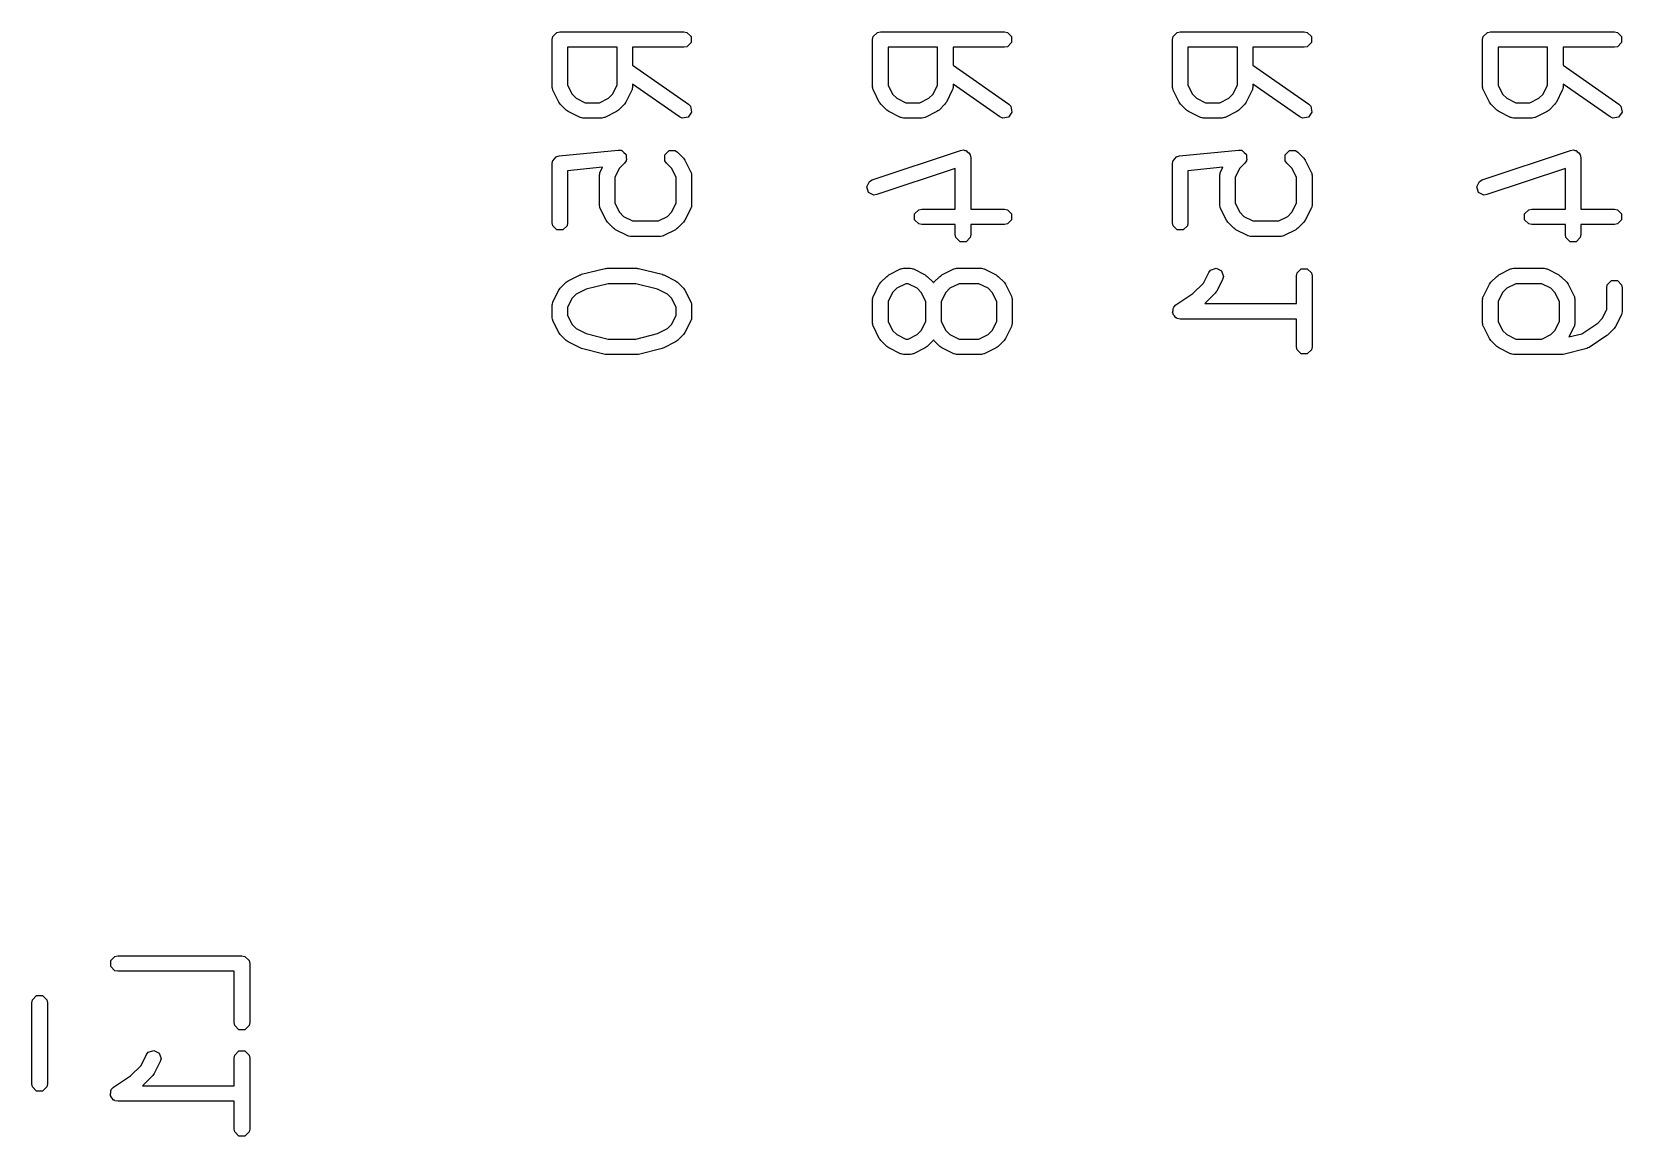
# Model space of a CAD drawing. Header units: inches. Extents: x 0.38 to 5.39, y 0.12 to 3.22.
# Drawn here: x 4.0057 to 4.4095, y 2.4853 to 2.7656 of the extents above; entities that cross this region are included whole.
import ezdxf

# ---------------------------------------------------------------- set-up
doc = ezdxf.new("R2010")
doc.units = ezdxf.units.IN
doc.header["$MEASUREMENT"] = 0
doc.layers.add('BLACK', color=250, linetype='CONTINUOUS')

msp = doc.modelspace()

# ---------------------------------------------------------------- linework, layer by layer
at = {"layer": 'BLACK', "linetype": 'CONTINUOUS'}
for p, q in [((4.13905, 2.7655), (4.1398, 2.76565)), ((4.1398, 2.76565), (4.1713, 2.76565)), ((4.1713, 2.76565), (4.17205, 2.7655)), ((4.22041, 2.7655), (4.22116, 2.76565)), ((4.22116, 2.76565), (4.25266, 2.76565)), ((4.25266, 2.76565), (4.25341, 2.7655)), ((4.29653, 2.7655), (4.29728, 2.76565)), ((4.29728, 2.76565), (4.32878, 2.76565)), ((4.32878, 2.76565), (4.32953, 2.7655)), ((4.37527, 2.7655), (4.37602, 2.76565)), ((4.37602, 2.76565), (4.40752, 2.76565)), ((4.40752, 2.76565), (4.40827, 2.7655)), ((4.13783, 2.76368), (4.13798, 2.76443)), ((4.13783, 2.75168), (4.13783, 2.76368)), ((4.13798, 2.76443), (4.13905, 2.7655)), ((4.15433, 2.76171), (4.14177, 2.76171)), ((4.14177, 2.76171), (4.14177, 2.75214)), ((4.15433, 2.75214), (4.15433, 2.76171)), ((4.1713, 2.76171), (4.15827, 2.76171)), ((4.15827, 2.76171), (4.15827, 2.7572)), ((4.17205, 2.76186), (4.1713, 2.76171)), ((4.17205, 2.7655), (4.17311, 2.76443)), ((4.17311, 2.76293), (4.17205, 2.76186)), ((4.17311, 2.76443), (4.17311, 2.76293)), ((4.2192, 2.76368), (4.21935, 2.76443)), ((4.2192, 2.75168), (4.2192, 2.76368)), ((4.21935, 2.76443), (4.22041, 2.7655)), ((4.23569, 2.76171), (4.22313, 2.76171)), ((4.22313, 2.76171), (4.22313, 2.75214)), ((4.23569, 2.75214), (4.23569, 2.76171)), ((4.25266, 2.76171), (4.23963, 2.76171)), ((4.23963, 2.76171), (4.23963, 2.7572)), ((4.25341, 2.76186), (4.25266, 2.76171)), ((4.25341, 2.7655), (4.25448, 2.76443)), ((4.25448, 2.76293), (4.25341, 2.76186)), ((4.25448, 2.76443), (4.25448, 2.76293)), ((4.29531, 2.76368), (4.29546, 2.76443)), ((4.29531, 2.75168), (4.29531, 2.76368)), ((4.29546, 2.76443), (4.29653, 2.7655)), ((4.31181, 2.76171), (4.29925, 2.76171)), ((4.29925, 2.76171), (4.29925, 2.75214)), ((4.31181, 2.75214), (4.31181, 2.76171)), ((4.32878, 2.76171), (4.31575, 2.76171)), ((4.31575, 2.76171), (4.31575, 2.7572)), ((4.32953, 2.76186), (4.32878, 2.76171)), ((4.32953, 2.7655), (4.33059, 2.76443)), ((4.33059, 2.76293), (4.32953, 2.76186)), ((4.33059, 2.76443), (4.33059, 2.76293)), ((4.37405, 2.76368), (4.3742, 2.76443)), ((4.37405, 2.75168), (4.37405, 2.76368)), ((4.3742, 2.76443), (4.37527, 2.7655)), ((4.39055, 2.76171), (4.37799, 2.76171)), ((4.37799, 2.76171), (4.37799, 2.75214)), ((4.39055, 2.75214), (4.39055, 2.76171)), ((4.40752, 2.76171), (4.39449, 2.76171)), ((4.39449, 2.76171), (4.39449, 2.7572)), ((4.40827, 2.76186), (4.40752, 2.76171)), ((4.40827, 2.7655), (4.40933, 2.76443)), ((4.40933, 2.76293), (4.40827, 2.76186)), ((4.40933, 2.76443), (4.40933, 2.76293)), ((4.15827, 2.7572), (4.17242, 2.74729)), ((4.23963, 2.7572), (4.25379, 2.74729)), ((4.31575, 2.7572), (4.3299, 2.74729)), ((4.39449, 2.7572), (4.40864, 2.74729)), ((4.13785, 2.75158), (4.13783, 2.75168)), ((4.13784, 2.75154), (4.13785, 2.75158)), ((4.13792, 2.75124), (4.13784, 2.75154)), ((4.13798, 2.75093), (4.13792, 2.75124)), ((4.13801, 2.75089), (4.13798, 2.75093)), ((4.13804, 2.7508), (4.13801, 2.75089)), ((4.13954, 2.7478), (4.13804, 2.7508)), ((4.14177, 2.75214), (4.14292, 2.74985)), ((4.14292, 2.74985), (4.14396, 2.7488)), ((4.15213, 2.7488), (4.15318, 2.74985)), ((4.15318, 2.74985), (4.15433, 2.75214)), ((4.15806, 2.7508), (4.15656, 2.7478)), ((4.15808, 2.75089), (4.15806, 2.7508)), ((4.15812, 2.75093), (4.15808, 2.75089)), ((4.15818, 2.75124), (4.15812, 2.75093)), ((4.15826, 2.75154), (4.15818, 2.75124)), ((4.15827, 2.75168), (4.15825, 2.75158)), ((4.15825, 2.75158), (4.15826, 2.75154)), ((4.17017, 2.74407), (4.15827, 2.7524)), ((4.15827, 2.7524), (4.15827, 2.75168)), ((4.21921, 2.75158), (4.2192, 2.75168)), ((4.2192, 2.75154), (4.21921, 2.75158)), ((4.21928, 2.75124), (4.2192, 2.75154)), ((4.21935, 2.75093), (4.21928, 2.75124)), ((4.21938, 2.75089), (4.21935, 2.75093)), ((4.2194, 2.7508), (4.21938, 2.75089)), ((4.2209, 2.7478), (4.2194, 2.7508)), ((4.22313, 2.75214), (4.22428, 2.74985)), ((4.22428, 2.74985), (4.22533, 2.7488)), ((4.2335, 2.7488), (4.23454, 2.74985)), ((4.23454, 2.74985), (4.23569, 2.75214)), ((4.23942, 2.7508), (4.23792, 2.7478)), ((4.23945, 2.75089), (4.23942, 2.7508)), ((4.23948, 2.75093), (4.23945, 2.75089)), ((4.23954, 2.75124), (4.23948, 2.75093)), ((4.23963, 2.75154), (4.23954, 2.75124)), ((4.23963, 2.75168), (4.23961, 2.75158)), ((4.23961, 2.75158), (4.23963, 2.75154)), ((4.25153, 2.74407), (4.23963, 2.7524)), ((4.23963, 2.7524), (4.23963, 2.75168)), ((4.29533, 2.75158), (4.29531, 2.75168)), ((4.29532, 2.75154), (4.29533, 2.75158)), ((4.2954, 2.75124), (4.29532, 2.75154)), ((4.29546, 2.75093), (4.2954, 2.75124)), ((4.29549, 2.75089), (4.29546, 2.75093)), ((4.29552, 2.7508), (4.29549, 2.75089)), ((4.29702, 2.7478), (4.29552, 2.7508)), ((4.29925, 2.75214), (4.3004, 2.74985)), ((4.3004, 2.74985), (4.30145, 2.7488)), ((4.30961, 2.7488), (4.31066, 2.74985)), ((4.31066, 2.74985), (4.31181, 2.75214)), ((4.31554, 2.7508), (4.31404, 2.7478)), ((4.31556, 2.75089), (4.31554, 2.7508)), ((4.3156, 2.75093), (4.31556, 2.75089)), ((4.31566, 2.75124), (4.3156, 2.75093)), ((4.31574, 2.75154), (4.31566, 2.75124)), ((4.31575, 2.75168), (4.31573, 2.75158)), ((4.31573, 2.75158), (4.31574, 2.75154)), ((4.32765, 2.74407), (4.31575, 2.7524)), ((4.31575, 2.7524), (4.31575, 2.75168)), ((4.37407, 2.75158), (4.37405, 2.75168)), ((4.37406, 2.75154), (4.37407, 2.75158)), ((4.37414, 2.75124), (4.37406, 2.75154)), ((4.3742, 2.75093), (4.37414, 2.75124)), ((4.37423, 2.75089), (4.3742, 2.75093)), ((4.37426, 2.7508), (4.37423, 2.75089)), ((4.37576, 2.7478), (4.37426, 2.7508)), ((4.37799, 2.75214), (4.37914, 2.74985)), ((4.37914, 2.74985), (4.38019, 2.7488)), ((4.38835, 2.7488), (4.3894, 2.74985)), ((4.3894, 2.74985), (4.39055, 2.75214)), ((4.39428, 2.7508), (4.39278, 2.7478)), ((4.3943, 2.75089), (4.39428, 2.7508)), ((4.39434, 2.75093), (4.3943, 2.75089)), ((4.3944, 2.75124), (4.39434, 2.75093)), ((4.39448, 2.75154), (4.3944, 2.75124)), ((4.39449, 2.75168), (4.39447, 2.75158)), ((4.39447, 2.75158), (4.39448, 2.75154)), ((4.40639, 2.74407), (4.39449, 2.7524)), ((4.39449, 2.7524), (4.39449, 2.75168)), ((4.13973, 2.74755), (4.13954, 2.7478)), ((4.13991, 2.74729), (4.13973, 2.74755)), ((4.14141, 2.74579), (4.13991, 2.74729)), ((4.14167, 2.74561), (4.14141, 2.74579)), ((4.14192, 2.74542), (4.14167, 2.74561)), ((4.14492, 2.74392), (4.14192, 2.74542)), ((4.14396, 2.7488), (4.14626, 2.74765)), ((4.14626, 2.74765), (4.14983, 2.74765)), ((4.14983, 2.74765), (4.15213, 2.7488)), ((4.15418, 2.74542), (4.15118, 2.74392)), ((4.15443, 2.74561), (4.15418, 2.74542)), ((4.15469, 2.74579), (4.15443, 2.74561)), ((4.15619, 2.74729), (4.15469, 2.74579)), ((4.15636, 2.74755), (4.15619, 2.74729)), ((4.15656, 2.7478), (4.15636, 2.74755)), ((4.17242, 2.74729), (4.17296, 2.74674)), ((4.17296, 2.74674), (4.17322, 2.74525)), ((4.2211, 2.74755), (4.2209, 2.7478)), ((4.22127, 2.74729), (4.2211, 2.74755)), ((4.22277, 2.74579), (4.22127, 2.74729)), ((4.22303, 2.74561), (4.22277, 2.74579)), ((4.22328, 2.74542), (4.22303, 2.74561)), ((4.22628, 2.74392), (4.22328, 2.74542)), ((4.22533, 2.7488), (4.22763, 2.74765)), ((4.22763, 2.74765), (4.2312, 2.74765)), ((4.2312, 2.74765), (4.2335, 2.7488)), ((4.23554, 2.74542), (4.23254, 2.74392)), ((4.23579, 2.74561), (4.23554, 2.74542)), ((4.23605, 2.74579), (4.23579, 2.74561)), ((4.23755, 2.74729), (4.23605, 2.74579)), ((4.23773, 2.74755), (4.23755, 2.74729)), ((4.23792, 2.7478), (4.23773, 2.74755)), ((4.25379, 2.74729), (4.25432, 2.74674)), ((4.25432, 2.74674), (4.25458, 2.74525)), ((4.29721, 2.74755), (4.29702, 2.7478)), ((4.29739, 2.74729), (4.29721, 2.74755)), ((4.29889, 2.74579), (4.29739, 2.74729)), ((4.29915, 2.74561), (4.29889, 2.74579)), ((4.2994, 2.74542), (4.29915, 2.74561)), ((4.3024, 2.74392), (4.2994, 2.74542)), ((4.30145, 2.7488), (4.30374, 2.74765)), ((4.30374, 2.74765), (4.30731, 2.74765)), ((4.30731, 2.74765), (4.30961, 2.7488)), ((4.31166, 2.74542), (4.30866, 2.74392)), ((4.31191, 2.74561), (4.31166, 2.74542)), ((4.31217, 2.74579), (4.31191, 2.74561)), ((4.31367, 2.74729), (4.31217, 2.74579)), ((4.31384, 2.74755), (4.31367, 2.74729)), ((4.31404, 2.7478), (4.31384, 2.74755)), ((4.3299, 2.74729), (4.33044, 2.74674)), ((4.33044, 2.74674), (4.3307, 2.74525)), ((4.37595, 2.74755), (4.37576, 2.7478)), ((4.37613, 2.74729), (4.37595, 2.74755)), ((4.37763, 2.74579), (4.37613, 2.74729)), ((4.37789, 2.74561), (4.37763, 2.74579)), ((4.37814, 2.74542), (4.37789, 2.74561)), ((4.38114, 2.74392), (4.37814, 2.74542)), ((4.38019, 2.7488), (4.38248, 2.74765)), ((4.38248, 2.74765), (4.38605, 2.74765)), ((4.38605, 2.74765), (4.38835, 2.7488)), ((4.3904, 2.74542), (4.3874, 2.74392)), ((4.39065, 2.74561), (4.3904, 2.74542)), ((4.39091, 2.74579), (4.39065, 2.74561)), ((4.39241, 2.74729), (4.39091, 2.74579)), ((4.39258, 2.74755), (4.39241, 2.74729)), ((4.39278, 2.7478), (4.39258, 2.74755)), ((4.40864, 2.74729), (4.40918, 2.74674)), ((4.40918, 2.74674), (4.40944, 2.74525)), ((4.14501, 2.74389), (4.14492, 2.74392)), ((4.14504, 2.74386), (4.14501, 2.74389)), ((4.14535, 2.7438), (4.14504, 2.74386)), ((4.14566, 2.74372), (4.14535, 2.7438)), ((4.1457, 2.74373), (4.14566, 2.74372)), ((4.1458, 2.74371), (4.1457, 2.74373)), ((4.1503, 2.74371), (4.1458, 2.74371)), ((4.15039, 2.74373), (4.1503, 2.74371)), ((4.15044, 2.74372), (4.15039, 2.74373)), ((4.15074, 2.7438), (4.15044, 2.74372)), ((4.15105, 2.74386), (4.15074, 2.7438)), ((4.15108, 2.74389), (4.15105, 2.74386)), ((4.15118, 2.74392), (4.15108, 2.74389)), ((4.17087, 2.74376), (4.17017, 2.74407)), ((4.17235, 2.74402), (4.17087, 2.74376)), ((4.17322, 2.74525), (4.17235, 2.74402)), ((4.22638, 2.74389), (4.22628, 2.74392)), ((4.22641, 2.74386), (4.22638, 2.74389)), ((4.22672, 2.7438), (4.22641, 2.74386)), ((4.22702, 2.74372), (4.22672, 2.7438)), ((4.22707, 2.74373), (4.22702, 2.74372)), ((4.22716, 2.74371), (4.22707, 2.74373)), ((4.23166, 2.74371), (4.22716, 2.74371)), ((4.23176, 2.74373), (4.23166, 2.74371)), ((4.2318, 2.74372), (4.23176, 2.74373)), ((4.23211, 2.7438), (4.2318, 2.74372)), ((4.23242, 2.74386), (4.23211, 2.7438)), ((4.23245, 2.74389), (4.23242, 2.74386)), ((4.23254, 2.74392), (4.23245, 2.74389)), ((4.25223, 2.74376), (4.25153, 2.74407)), ((4.25372, 2.74402), (4.25223, 2.74376)), ((4.25458, 2.74525), (4.25372, 2.74402)), ((4.30249, 2.74389), (4.3024, 2.74392)), ((4.30253, 2.74386), (4.30249, 2.74389)), ((4.30283, 2.7438), (4.30253, 2.74386)), ((4.30314, 2.74372), (4.30283, 2.7438)), ((4.30318, 2.74373), (4.30314, 2.74372)), ((4.30328, 2.74371), (4.30318, 2.74373)), ((4.30778, 2.74371), (4.30328, 2.74371)), ((4.30787, 2.74373), (4.30778, 2.74371)), ((4.30792, 2.74372), (4.30787, 2.74373)), ((4.30822, 2.7438), (4.30792, 2.74372)), ((4.30853, 2.74386), (4.30822, 2.7438)), ((4.30856, 2.74389), (4.30853, 2.74386)), ((4.30866, 2.74392), (4.30856, 2.74389)), ((4.32835, 2.74376), (4.32765, 2.74407)), ((4.32983, 2.74402), (4.32835, 2.74376)), ((4.3307, 2.74525), (4.32983, 2.74402)), ((4.38123, 2.74389), (4.38114, 2.74392)), ((4.38127, 2.74386), (4.38123, 2.74389)), ((4.38157, 2.7438), (4.38127, 2.74386)), ((4.38188, 2.74372), (4.38157, 2.7438)), ((4.38192, 2.74373), (4.38188, 2.74372)), ((4.38202, 2.74371), (4.38192, 2.74373)), ((4.38652, 2.74371), (4.38202, 2.74371)), ((4.38661, 2.74373), (4.38652, 2.74371)), ((4.38666, 2.74372), (4.38661, 2.74373)), ((4.38696, 2.7438), (4.38666, 2.74372)), ((4.38727, 2.74386), (4.38696, 2.7438)), ((4.3873, 2.74389), (4.38727, 2.74386)), ((4.3874, 2.74392), (4.3873, 2.74389)), ((4.40709, 2.74376), (4.40639, 2.74407)), ((4.40857, 2.74402), (4.40709, 2.74376)), ((4.40944, 2.74525), (4.40857, 2.74402)), ((4.13798, 2.73294), (4.13845, 2.7334)), ((4.13845, 2.7334), (4.13887, 2.73392)), ((4.13887, 2.73392), (4.139, 2.73396)), ((4.139, 2.73396), (4.13905, 2.734)), ((4.13905, 2.734), (4.13914, 2.734)), ((4.13914, 2.734), (4.1396, 2.73414)), ((4.1396, 2.73414), (4.1546, 2.73564)), ((4.1546, 2.73564), (4.15537, 2.73557)), ((4.15537, 2.73557), (4.15545, 2.7355)), ((4.15545, 2.7355), (4.15555, 2.7355)), ((4.15555, 2.7355), (4.15602, 2.73503)), ((4.15602, 2.73503), (4.15653, 2.73461)), ((4.15653, 2.73461), (4.15654, 2.73451)), ((4.15654, 2.73451), (4.15662, 2.73444)), ((4.15662, 2.73444), (4.15662, 2.73377)), ((4.15662, 2.73377), (4.15668, 2.73311)), ((4.16648, 2.73444), (4.16754, 2.7355)), ((4.16648, 2.73293), (4.16648, 2.73444)), ((4.16754, 2.7355), (4.16905, 2.7355)), ((4.16905, 2.7355), (4.16969, 2.73507)), ((4.16969, 2.73507), (4.17119, 2.73357)), ((4.17119, 2.73357), (4.17136, 2.73331)), ((4.17136, 2.73331), (4.17156, 2.73306)), ((4.21904, 2.72805), (4.24154, 2.73555)), ((4.24154, 2.73555), (4.2423, 2.73565)), ((4.2423, 2.73565), (4.24259, 2.7355)), ((4.24259, 2.7355), (4.24291, 2.7355)), ((4.24291, 2.7355), (4.24324, 2.73518)), ((4.24324, 2.73518), (4.24365, 2.73497)), ((4.24365, 2.73497), (4.24375, 2.73466)), ((4.24375, 2.73466), (4.24398, 2.73444)), ((4.24398, 2.73444), (4.24413, 2.73368)), ((4.24413, 2.73368), (4.24413, 2.72065)), ((4.29546, 2.73294), (4.29593, 2.7334)), ((4.29593, 2.7334), (4.29635, 2.73392)), ((4.29635, 2.73392), (4.29648, 2.73396)), ((4.29648, 2.73396), (4.29653, 2.734)), ((4.29653, 2.734), (4.29662, 2.734)), ((4.29662, 2.734), (4.29708, 2.73414)), ((4.29708, 2.73414), (4.31208, 2.73564)), ((4.31208, 2.73564), (4.31285, 2.73557)), ((4.31285, 2.73557), (4.31293, 2.7355)), ((4.31293, 2.7355), (4.31303, 2.7355)), ((4.31303, 2.7355), (4.3135, 2.73503)), ((4.3135, 2.73503), (4.31401, 2.73461)), ((4.31401, 2.73461), (4.31402, 2.73451)), ((4.31402, 2.73451), (4.3141, 2.73444)), ((4.3141, 2.73444), (4.3141, 2.73377)), ((4.3141, 2.73377), (4.31416, 2.73311)), ((4.32396, 2.73444), (4.32502, 2.7355)), ((4.32396, 2.73293), (4.32396, 2.73444)), ((4.32502, 2.7355), (4.32653, 2.7355)), ((4.32653, 2.7355), (4.32717, 2.73507)), ((4.32717, 2.73507), (4.32867, 2.73357)), ((4.32867, 2.73357), (4.32884, 2.73331)), ((4.32884, 2.73331), (4.32904, 2.73306)), ((4.3739, 2.72805), (4.39639, 2.73555)), ((4.39639, 2.73555), (4.39716, 2.73565)), ((4.39716, 2.73565), (4.39745, 2.7355)), ((4.39745, 2.7355), (4.39777, 2.7355)), ((4.39777, 2.7355), (4.39809, 2.73518)), ((4.39809, 2.73518), (4.3985, 2.73497)), ((4.3985, 2.73497), (4.39861, 2.73466)), ((4.39861, 2.73466), (4.39884, 2.73444)), ((4.39884, 2.73444), (4.39899, 2.73368)), ((4.39899, 2.73368), (4.39899, 2.72065)), ((4.13783, 2.73218), (4.13792, 2.73265)), ((4.13783, 2.71718), (4.13783, 2.73218)), ((4.13791, 2.73275), (4.13795, 2.7328)), ((4.13792, 2.73265), (4.13791, 2.73275)), ((4.13795, 2.7328), (4.13798, 2.73294)), ((4.15065, 2.73129), (4.14177, 2.7304)), ((4.14177, 2.7304), (4.14177, 2.71718)), ((4.14983, 2.72932), (4.14992, 2.72963)), ((4.14985, 2.72928), (4.14983, 2.72932)), ((4.14983, 2.72918), (4.14985, 2.72928)), ((4.14992, 2.72963), (4.14998, 2.72994)), ((4.14998, 2.72994), (4.15001, 2.72997)), ((4.15001, 2.72997), (4.15004, 2.73006)), ((4.15004, 2.73006), (4.15065, 2.73129)), ((4.15492, 2.73102), (4.15377, 2.72872)), ((4.15619, 2.73229), (4.15492, 2.73102)), ((4.15662, 2.73293), (4.15619, 2.73229)), ((4.15668, 2.73311), (4.15662, 2.73303)), ((4.15662, 2.73303), (4.15662, 2.73293)), ((4.1669, 2.73229), (4.16648, 2.73293)), ((4.16818, 2.73102), (4.1669, 2.73229)), ((4.16933, 2.72872), (4.16818, 2.73102)), ((4.17156, 2.73306), (4.17306, 2.73006)), ((4.17306, 2.73006), (4.17308, 2.72997)), ((4.17308, 2.72997), (4.17311, 2.72994)), ((4.17311, 2.72994), (4.17318, 2.72963)), ((4.17318, 2.72963), (4.17326, 2.72932)), ((4.17326, 2.72932), (4.17324, 2.72928)), ((4.17324, 2.72928), (4.17326, 2.72918)), ((4.24019, 2.73095), (4.22029, 2.72432)), ((4.24019, 2.72065), (4.24019, 2.73095)), ((4.29531, 2.73218), (4.2954, 2.73265)), ((4.29531, 2.71718), (4.29531, 2.73218)), ((4.29539, 2.73275), (4.29543, 2.7328)), ((4.2954, 2.73265), (4.29539, 2.73275)), ((4.29543, 2.7328), (4.29546, 2.73294)), ((4.30813, 2.73129), (4.29925, 2.7304)), ((4.29925, 2.7304), (4.29925, 2.71718)), ((4.30731, 2.72932), (4.3074, 2.72963)), ((4.30733, 2.72928), (4.30731, 2.72932)), ((4.30731, 2.72918), (4.30733, 2.72928)), ((4.3074, 2.72963), (4.30746, 2.72994)), ((4.30746, 2.72994), (4.30749, 2.72997)), ((4.30749, 2.72997), (4.30752, 2.73006)), ((4.30752, 2.73006), (4.30813, 2.73129)), ((4.3124, 2.73102), (4.31125, 2.72872)), ((4.31367, 2.73229), (4.3124, 2.73102)), ((4.3141, 2.73293), (4.31367, 2.73229)), ((4.31416, 2.73311), (4.3141, 2.73303)), ((4.3141, 2.73303), (4.3141, 2.73293)), ((4.32438, 2.73229), (4.32396, 2.73293)), ((4.32566, 2.73102), (4.32438, 2.73229)), ((4.32681, 2.72872), (4.32566, 2.73102)), ((4.32904, 2.73306), (4.33054, 2.73006)), ((4.33054, 2.73006), (4.33056, 2.72997)), ((4.33056, 2.72997), (4.33059, 2.72994)), ((4.33059, 2.72994), (4.33066, 2.72963)), ((4.33066, 2.72963), (4.33074, 2.72932)), ((4.33074, 2.72932), (4.33072, 2.72928)), ((4.33072, 2.72928), (4.33074, 2.72918)), ((4.39505, 2.73095), (4.37514, 2.72432)), ((4.39505, 2.72065), (4.39505, 2.73095)), ((4.14983, 2.72168), (4.14983, 2.72918)), ((4.15377, 2.72872), (4.15377, 2.72215)), ((4.16933, 2.72215), (4.16933, 2.72872)), ((4.17326, 2.72918), (4.17326, 2.72168)), ((4.2177, 2.72632), (4.21837, 2.72767)), ((4.21818, 2.72489), (4.2177, 2.72632)), ((4.21837, 2.72767), (4.21904, 2.72805)), ((4.30731, 2.72168), (4.30731, 2.72918)), ((4.31125, 2.72872), (4.31125, 2.72215)), ((4.32681, 2.72215), (4.32681, 2.72872)), ((4.33074, 2.72918), (4.33074, 2.72168)), ((4.37256, 2.72632), (4.37323, 2.72767)), ((4.37303, 2.72489), (4.37256, 2.72632)), ((4.37323, 2.72767), (4.3739, 2.72805)), ((4.14985, 2.72159), (4.14983, 2.72168)), ((4.14983, 2.72154), (4.14985, 2.72159)), ((4.14992, 2.72124), (4.14983, 2.72154)), ((4.14998, 2.72093), (4.14992, 2.72124)), ((4.15377, 2.72215), (4.15492, 2.71985)), ((4.16818, 2.71985), (4.16933, 2.72215)), ((4.17318, 2.72124), (4.17311, 2.72093)), ((4.17326, 2.72154), (4.17318, 2.72124)), ((4.17326, 2.72168), (4.17324, 2.72159)), ((4.17324, 2.72159), (4.17326, 2.72154)), ((4.21952, 2.72422), (4.21818, 2.72489)), ((4.22029, 2.72432), (4.21952, 2.72422)), ((4.30733, 2.72159), (4.30731, 2.72168)), ((4.30731, 2.72154), (4.30733, 2.72159)), ((4.3074, 2.72124), (4.30731, 2.72154)), ((4.30746, 2.72093), (4.3074, 2.72124)), ((4.31125, 2.72215), (4.3124, 2.71985)), ((4.32566, 2.71985), (4.32681, 2.72215)), ((4.33066, 2.72124), (4.33059, 2.72093)), ((4.33074, 2.72154), (4.33066, 2.72124)), ((4.33074, 2.72168), (4.33072, 2.72159)), ((4.33072, 2.72159), (4.33074, 2.72154)), ((4.37438, 2.72422), (4.37303, 2.72489)), ((4.37514, 2.72432), (4.37438, 2.72422)), ((4.13798, 2.71643), (4.13783, 2.71718)), ((4.14177, 2.71718), (4.14162, 2.71643)), ((4.15001, 2.7209), (4.14998, 2.72093)), ((4.15004, 2.7208), (4.15001, 2.7209)), ((4.15154, 2.7178), (4.15004, 2.7208)), ((4.15173, 2.71755), (4.15154, 2.7178)), ((4.15191, 2.71729), (4.15173, 2.71755)), ((4.15341, 2.71579), (4.15191, 2.71729)), ((4.15492, 2.71985), (4.15596, 2.7188)), ((4.15596, 2.7188), (4.15826, 2.71765)), ((4.15826, 2.71765), (4.16483, 2.71765)), ((4.16483, 2.71765), (4.16713, 2.7188)), ((4.16713, 2.7188), (4.16818, 2.71985)), ((4.17119, 2.71729), (4.16969, 2.71579)), ((4.17136, 2.71755), (4.17119, 2.71729)), ((4.17156, 2.7178), (4.17136, 2.71755)), ((4.17306, 2.7208), (4.17156, 2.7178)), ((4.17308, 2.7209), (4.17306, 2.7208)), ((4.17311, 2.72093), (4.17308, 2.7209)), ((4.22984, 2.71944), (4.23091, 2.7205)), ((4.22984, 2.71793), (4.22984, 2.71944)), ((4.23091, 2.71687), (4.22984, 2.71793)), ((4.23091, 2.7205), (4.23166, 2.72065)), ((4.23166, 2.72065), (4.24019, 2.72065)), ((4.24413, 2.72065), (4.25266, 2.72065)), ((4.25266, 2.72065), (4.25341, 2.7205)), ((4.25341, 2.7205), (4.25448, 2.71944)), ((4.25448, 2.71793), (4.25341, 2.71687)), ((4.25448, 2.71944), (4.25448, 2.71793)), ((4.29546, 2.71643), (4.29531, 2.71718)), ((4.29925, 2.71718), (4.2991, 2.71643)), ((4.30749, 2.7209), (4.30746, 2.72093)), ((4.30752, 2.7208), (4.30749, 2.7209)), ((4.30902, 2.7178), (4.30752, 2.7208)), ((4.30921, 2.71755), (4.30902, 2.7178)), ((4.30939, 2.71729), (4.30921, 2.71755)), ((4.31089, 2.71579), (4.30939, 2.71729)), ((4.3124, 2.71985), (4.31344, 2.7188)), ((4.31344, 2.7188), (4.31574, 2.71765)), ((4.31574, 2.71765), (4.32231, 2.71765)), ((4.32231, 2.71765), (4.32461, 2.7188)), ((4.32461, 2.7188), (4.32566, 2.71985)), ((4.32867, 2.71729), (4.32717, 2.71579)), ((4.32884, 2.71755), (4.32867, 2.71729)), ((4.32904, 2.7178), (4.32884, 2.71755)), ((4.33054, 2.7208), (4.32904, 2.7178)), ((4.33056, 2.7209), (4.33054, 2.7208)), ((4.33059, 2.72093), (4.33056, 2.7209)), ((4.3847, 2.71944), (4.38576, 2.7205)), ((4.3847, 2.71793), (4.3847, 2.71944)), ((4.38576, 2.71687), (4.3847, 2.71793)), ((4.38576, 2.7205), (4.38652, 2.72065)), ((4.38652, 2.72065), (4.39505, 2.72065)), ((4.39899, 2.72065), (4.40752, 2.72065)), ((4.40752, 2.72065), (4.40827, 2.7205)), ((4.40827, 2.7205), (4.40933, 2.71944)), ((4.40933, 2.71793), (4.40827, 2.71687)), ((4.40933, 2.71944), (4.40933, 2.71793)), ((4.13905, 2.71537), (4.13798, 2.71643)), ((4.14055, 2.71537), (4.13905, 2.71537)), ((4.14162, 2.71643), (4.14055, 2.71537)), ((4.15367, 2.71562), (4.15341, 2.71579)), ((4.15392, 2.71542), (4.15367, 2.71562)), ((4.15692, 2.71392), (4.15392, 2.71542)), ((4.15701, 2.7139), (4.15692, 2.71392)), ((4.15704, 2.71387), (4.15701, 2.7139)), ((4.15735, 2.7138), (4.15704, 2.71387)), ((4.15766, 2.71372), (4.15735, 2.7138)), ((4.1577, 2.71374), (4.15766, 2.71372)), ((4.1578, 2.71372), (4.1577, 2.71374)), ((4.1653, 2.71372), (4.1578, 2.71372)), ((4.16539, 2.71374), (4.1653, 2.71372)), ((4.16544, 2.71372), (4.16539, 2.71374)), ((4.16574, 2.7138), (4.16544, 2.71372)), ((4.16605, 2.71387), (4.16574, 2.7138)), ((4.16608, 2.7139), (4.16605, 2.71387)), ((4.16618, 2.71392), (4.16608, 2.7139)), ((4.16918, 2.71542), (4.16618, 2.71392)), ((4.16942, 2.71562), (4.16918, 2.71542)), ((4.16969, 2.71579), (4.16942, 2.71562)), ((4.23166, 2.71672), (4.23091, 2.71687)), ((4.24019, 2.71672), (4.23166, 2.71672)), ((4.24019, 2.71418), (4.24019, 2.71672)), ((4.24034, 2.71343), (4.24019, 2.71418)), ((4.24141, 2.71237), (4.24034, 2.71343)), ((4.24398, 2.71343), (4.24291, 2.71237)), ((4.24413, 2.71418), (4.24398, 2.71343)), ((4.25266, 2.71672), (4.24413, 2.71672)), ((4.24413, 2.71672), (4.24413, 2.71418)), ((4.25341, 2.71687), (4.25266, 2.71672)), ((4.29653, 2.71537), (4.29546, 2.71643)), ((4.29803, 2.71537), (4.29653, 2.71537)), ((4.2991, 2.71643), (4.29803, 2.71537)), ((4.31115, 2.71562), (4.31089, 2.71579)), ((4.3114, 2.71542), (4.31115, 2.71562)), ((4.3144, 2.71392), (4.3114, 2.71542)), ((4.31449, 2.7139), (4.3144, 2.71392)), ((4.31452, 2.71387), (4.31449, 2.7139)), ((4.31483, 2.7138), (4.31452, 2.71387)), ((4.31514, 2.71372), (4.31483, 2.7138)), ((4.31518, 2.71374), (4.31514, 2.71372)), ((4.31528, 2.71372), (4.31518, 2.71374)), ((4.32278, 2.71372), (4.31528, 2.71372)), ((4.32287, 2.71374), (4.32278, 2.71372)), ((4.32292, 2.71372), (4.32287, 2.71374)), ((4.32322, 2.7138), (4.32292, 2.71372)), ((4.32353, 2.71387), (4.32322, 2.7138)), ((4.32356, 2.7139), (4.32353, 2.71387)), ((4.32366, 2.71392), (4.32356, 2.7139)), ((4.32666, 2.71542), (4.32366, 2.71392)), ((4.32691, 2.71562), (4.32666, 2.71542)), ((4.32717, 2.71579), (4.32691, 2.71562)), ((4.38652, 2.71672), (4.38576, 2.71687)), ((4.39505, 2.71672), (4.38652, 2.71672)), ((4.39505, 2.71418), (4.39505, 2.71672)), ((4.3952, 2.71343), (4.39505, 2.71418)), ((4.39626, 2.71237), (4.3952, 2.71343)), ((4.39884, 2.71343), (4.39777, 2.71237)), ((4.39899, 2.71418), (4.39884, 2.71343)), ((4.40752, 2.71672), (4.39899, 2.71672)), ((4.39899, 2.71672), (4.39899, 2.71418)), ((4.40827, 2.71687), (4.40752, 2.71672)), ((4.24291, 2.71237), (4.24141, 2.71237)), ((4.39777, 2.71237), (4.39626, 2.71237)), ((4.14532, 2.7041), (4.15132, 2.7056)), ((4.15132, 2.7056), (4.15156, 2.70561)), ((4.15156, 2.70561), (4.1518, 2.70565)), ((4.1518, 2.70565), (4.1593, 2.70565)), ((4.1593, 2.70565), (4.15953, 2.70561)), ((4.15953, 2.70561), (4.15977, 2.7056)), ((4.15977, 2.7056), (4.16577, 2.7041)), ((4.22328, 2.70395), (4.22628, 2.70545)), ((4.22628, 2.70545), (4.22638, 2.70547)), ((4.22638, 2.70547), (4.22641, 2.7055)), ((4.22641, 2.7055), (4.22672, 2.70557)), ((4.22672, 2.70557), (4.22702, 2.70565)), ((4.22702, 2.70565), (4.22707, 2.70564)), ((4.22707, 2.70564), (4.22716, 2.70565)), ((4.22716, 2.70565), (4.22866, 2.70565)), ((4.22866, 2.70565), (4.22876, 2.70564)), ((4.22876, 2.70564), (4.2288, 2.70565)), ((4.2288, 2.70565), (4.22911, 2.70557)), ((4.22911, 2.70557), (4.22942, 2.7055)), ((4.22942, 2.7055), (4.22945, 2.70547)), ((4.22945, 2.70547), (4.22954, 2.70545)), ((4.22954, 2.70545), (4.23254, 2.70395)), ((4.23678, 2.70395), (4.23978, 2.70545)), ((4.23978, 2.70545), (4.23988, 2.70547)), ((4.23988, 2.70547), (4.23991, 2.7055)), ((4.23991, 2.7055), (4.24022, 2.70557)), ((4.24022, 2.70557), (4.24052, 2.70565)), ((4.24052, 2.70565), (4.24056, 2.70564)), ((4.24056, 2.70564), (4.24066, 2.70565)), ((4.24066, 2.70565), (4.24666, 2.70565)), ((4.24666, 2.70565), (4.24676, 2.70564)), ((4.24676, 2.70564), (4.2468, 2.70565)), ((4.2468, 2.70565), (4.2471, 2.70557)), ((4.2471, 2.70557), (4.24741, 2.7055)), ((4.24741, 2.7055), (4.24745, 2.70547)), ((4.24745, 2.70547), (4.24754, 2.70545)), ((4.24754, 2.70545), (4.25054, 2.70395)), ((4.30452, 2.70457), (4.30499, 2.70517)), ((4.30499, 2.70517), (4.30642, 2.70565)), ((4.30642, 2.70565), (4.30777, 2.70498)), ((4.32696, 2.70444), (4.32802, 2.7055)), ((4.32802, 2.7055), (4.32953, 2.7055)), ((4.32953, 2.7055), (4.33059, 2.70444)), ((4.37814, 2.70395), (4.38114, 2.70545)), ((4.38114, 2.70545), (4.38123, 2.70547)), ((4.38123, 2.70547), (4.38127, 2.7055)), ((4.38127, 2.7055), (4.38157, 2.70557)), ((4.38157, 2.70557), (4.38188, 2.70565)), ((4.38188, 2.70565), (4.38192, 2.70564)), ((4.38192, 2.70564), (4.38202, 2.70565)), ((4.38202, 2.70565), (4.38952, 2.70565)), ((4.38952, 2.70565), (4.38961, 2.70564)), ((4.38961, 2.70564), (4.38966, 2.70565)), ((4.38966, 2.70565), (4.38996, 2.70557)), ((4.38996, 2.70557), (4.39027, 2.7055)), ((4.39027, 2.7055), (4.3903, 2.70547)), ((4.3903, 2.70547), (4.3904, 2.70545)), ((4.3904, 2.70545), (4.3934, 2.70395)), ((4.13991, 2.70058), (4.14141, 2.70208)), ((4.14141, 2.70208), (4.14167, 2.70225)), ((4.14167, 2.70225), (4.14192, 2.70245)), ((4.14192, 2.70245), (4.14492, 2.70395)), ((4.14492, 2.70395), (4.14513, 2.704)), ((4.14513, 2.704), (4.14532, 2.7041)), ((4.15204, 2.70172), (4.14649, 2.70033)), ((4.15905, 2.70172), (4.15204, 2.70172)), ((4.16461, 2.70033), (4.15905, 2.70172)), ((4.16577, 2.7041), (4.16597, 2.704)), ((4.16597, 2.704), (4.16618, 2.70395)), ((4.16618, 2.70395), (4.16918, 2.70245)), ((4.16918, 2.70245), (4.16942, 2.70225)), ((4.16942, 2.70225), (4.16969, 2.70208)), ((4.16969, 2.70208), (4.17119, 2.70058)), ((4.2194, 2.69857), (4.2209, 2.70157)), ((4.2209, 2.70157), (4.2211, 2.70182)), ((4.2211, 2.70182), (4.22127, 2.70208)), ((4.22127, 2.70208), (4.22277, 2.70358)), ((4.22277, 2.70358), (4.22303, 2.70375)), ((4.22303, 2.70375), (4.22328, 2.70395)), ((4.22763, 2.70172), (4.22533, 2.70057)), ((4.2282, 2.70172), (4.22763, 2.70172)), ((4.2305, 2.70057), (4.2282, 2.70172)), ((4.23254, 2.70395), (4.23279, 2.70375)), ((4.23279, 2.70375), (4.23305, 2.70358)), ((4.23305, 2.70358), (4.23455, 2.70208)), ((4.23455, 2.70208), (4.23466, 2.70192)), ((4.23466, 2.70192), (4.23477, 2.70208)), ((4.23477, 2.70208), (4.23627, 2.70358)), ((4.23627, 2.70358), (4.23653, 2.70375)), ((4.23653, 2.70375), (4.23678, 2.70395)), ((4.24113, 2.70172), (4.23883, 2.70057)), ((4.2462, 2.70172), (4.24113, 2.70172)), ((4.24849, 2.70057), (4.2462, 2.70172)), ((4.25054, 2.70395), (4.25079, 2.70375)), ((4.25079, 2.70375), (4.25105, 2.70358)), ((4.25105, 2.70358), (4.25255, 2.70208)), ((4.25255, 2.70208), (4.25273, 2.70182)), ((4.25273, 2.70182), (4.25292, 2.70157)), ((4.25292, 2.70157), (4.25442, 2.69857)), ((4.30052, 2.69922), (4.30316, 2.70185)), ((4.30316, 2.70185), (4.30452, 2.70457)), ((4.30804, 2.70281), (4.30654, 2.69981)), ((4.30777, 2.70498), (4.30824, 2.70355)), ((4.30824, 2.70355), (4.30804, 2.70281)), ((4.32681, 2.70369), (4.32696, 2.70444)), ((4.32681, 2.69666), (4.32681, 2.70369)), ((4.33059, 2.70444), (4.33074, 2.70369)), ((4.33074, 2.70369), (4.33074, 2.68569)), ((4.37426, 2.69857), (4.37576, 2.70157)), ((4.37576, 2.70157), (4.37595, 2.70182)), ((4.37595, 2.70182), (4.37613, 2.70208)), ((4.37613, 2.70208), (4.37763, 2.70358)), ((4.37763, 2.70358), (4.37789, 2.70375)), ((4.37789, 2.70375), (4.37814, 2.70395)), ((4.38248, 2.70172), (4.38019, 2.70057)), ((4.38905, 2.70172), (4.38248, 2.70172)), ((4.39135, 2.70057), (4.38905, 2.70172)), ((4.3934, 2.70395), (4.39365, 2.70375)), ((4.39365, 2.70375), (4.39391, 2.70358)), ((4.39391, 2.70358), (4.39541, 2.70208)), ((4.39541, 2.70208), (4.39558, 2.70182)), ((4.39558, 2.70182), (4.39578, 2.70157)), ((4.39578, 2.70157), (4.39728, 2.69857)), ((4.40555, 2.70069), (4.4057, 2.70144)), ((4.4057, 2.70144), (4.40676, 2.7025)), ((4.40676, 2.7025), (4.40827, 2.7025)), ((4.40827, 2.7025), (4.40933, 2.70144)), ((4.40933, 2.70144), (4.40948, 2.70069)), ((4.13798, 2.69694), (4.13801, 2.69697)), ((4.13801, 2.69697), (4.13804, 2.69707)), ((4.13804, 2.69707), (4.13954, 2.70007)), ((4.13954, 2.70007), (4.13973, 2.70032)), ((4.13973, 2.70032), (4.13991, 2.70058)), ((4.14292, 2.69802), (4.14177, 2.69572)), ((4.14396, 2.69907), (4.14292, 2.69802)), ((4.14649, 2.70033), (4.14396, 2.69907)), ((4.16713, 2.69907), (4.16461, 2.70033)), ((4.16818, 2.69802), (4.16713, 2.69907)), ((4.16933, 2.69572), (4.16818, 2.69802)), ((4.17119, 2.70058), (4.17136, 2.70032)), ((4.17136, 2.70032), (4.17156, 2.70007)), ((4.17156, 2.70007), (4.17306, 2.69707)), ((4.17306, 2.69707), (4.17308, 2.69697)), ((4.17308, 2.69697), (4.17311, 2.69694)), ((4.2192, 2.69783), (4.21928, 2.69813)), ((4.21921, 2.69778), (4.2192, 2.69783)), ((4.2192, 2.69769), (4.21921, 2.69778)), ((4.2192, 2.69169), (4.2192, 2.69769)), ((4.21928, 2.69813), (4.21935, 2.69844)), ((4.21935, 2.69844), (4.21938, 2.69847)), ((4.21938, 2.69847), (4.2194, 2.69857)), ((4.22428, 2.69952), (4.22313, 2.69722)), ((4.22313, 2.69722), (4.22313, 2.69215)), ((4.22533, 2.70057), (4.22428, 2.69952)), ((4.23154, 2.69952), (4.2305, 2.70057)), ((4.23269, 2.69722), (4.23154, 2.69952)), ((4.23269, 2.69215), (4.23269, 2.69722)), ((4.23778, 2.69952), (4.23663, 2.69722)), ((4.23663, 2.69722), (4.23663, 2.69215)), ((4.23883, 2.70057), (4.23778, 2.69952)), ((4.24954, 2.69952), (4.24849, 2.70057)), ((4.25069, 2.69722), (4.24954, 2.69952)), ((4.25069, 2.69215), (4.25069, 2.69722)), ((4.25442, 2.69857), (4.25445, 2.69847)), ((4.25445, 2.69847), (4.25448, 2.69844)), ((4.25448, 2.69844), (4.25454, 2.69813)), ((4.25454, 2.69813), (4.25462, 2.69783)), ((4.25462, 2.69783), (4.25461, 2.69778)), ((4.25461, 2.69778), (4.25463, 2.69769)), ((4.25463, 2.69769), (4.25463, 2.69169)), ((4.29619, 2.69632), (4.30052, 2.69922)), ((4.30617, 2.69929), (4.30353, 2.69666)), ((4.30635, 2.69956), (4.30617, 2.69929)), ((4.30654, 2.69981), (4.30635, 2.69956)), ((4.37405, 2.69769), (4.37407, 2.69778)), ((4.37405, 2.69169), (4.37405, 2.69769)), ((4.37406, 2.69783), (4.37414, 2.69813)), ((4.37407, 2.69778), (4.37406, 2.69783)), ((4.37414, 2.69813), (4.3742, 2.69844)), ((4.3742, 2.69844), (4.37423, 2.69847)), ((4.37423, 2.69847), (4.37426, 2.69857)), ((4.37914, 2.69952), (4.37799, 2.69722)), ((4.37799, 2.69722), (4.37799, 2.69215)), ((4.38019, 2.70057), (4.37914, 2.69952)), ((4.3924, 2.69952), (4.39135, 2.70057)), ((4.39355, 2.69722), (4.3924, 2.69952)), ((4.39355, 2.69215), (4.39355, 2.69722)), ((4.39728, 2.69857), (4.3973, 2.69847)), ((4.3973, 2.69847), (4.39734, 2.69844)), ((4.39734, 2.69844), (4.3974, 2.69813)), ((4.3974, 2.69813), (4.39748, 2.69783)), ((4.39748, 2.69783), (4.39747, 2.69778)), ((4.39747, 2.69778), (4.39749, 2.69769)), ((4.39749, 2.69769), (4.39749, 2.69169)), ((4.40555, 2.69515), (4.40555, 2.70069)), ((4.40948, 2.70069), (4.40948, 2.69469)), ((4.13783, 2.69619), (4.13785, 2.69628)), ((4.13783, 2.69319), (4.13783, 2.69619)), ((4.13785, 2.69309), (4.13783, 2.69319)), ((4.13784, 2.69633), (4.13792, 2.69663)), ((4.13785, 2.69628), (4.13784, 2.69633)), ((4.13784, 2.69305), (4.13785, 2.69309)), ((4.13792, 2.69274), (4.13784, 2.69305)), ((4.13792, 2.69663), (4.13798, 2.69694)), ((4.14177, 2.69572), (4.14177, 2.69365)), ((4.14177, 2.69365), (4.14292, 2.69135)), ((4.16818, 2.69135), (4.16933, 2.69365)), ((4.16933, 2.69365), (4.16933, 2.69572)), ((4.17311, 2.69694), (4.17318, 2.69663)), ((4.17318, 2.69663), (4.17326, 2.69633)), ((4.17326, 2.69305), (4.17318, 2.69274)), ((4.17326, 2.69633), (4.17324, 2.69628)), ((4.17324, 2.69628), (4.17326, 2.69619)), ((4.17326, 2.69319), (4.17324, 2.69309)), ((4.17324, 2.69309), (4.17326, 2.69305)), ((4.17326, 2.69619), (4.17326, 2.69319)), ((4.29535, 2.6943), (4.29546, 2.69487)), ((4.29546, 2.69414), (4.29535, 2.6943)), ((4.29546, 2.69544), (4.2956, 2.69558)), ((4.29546, 2.69487), (4.29546, 2.69544)), ((4.29546, 2.69393), (4.29546, 2.69414)), ((4.29587, 2.69353), (4.29546, 2.69393)), ((4.2956, 2.69558), (4.29564, 2.69578)), ((4.29564, 2.69578), (4.29619, 2.69632)), ((4.29618, 2.69305), (4.29587, 2.69353)), ((4.29638, 2.69301), (4.29618, 2.69305)), ((4.29653, 2.69287), (4.29638, 2.69301)), ((4.30353, 2.69666), (4.32681, 2.69666)), ((4.4044, 2.69285), (4.40555, 2.69515)), ((4.40928, 2.69381), (4.40778, 2.69081)), ((4.4093, 2.6939), (4.40928, 2.69381)), ((4.40933, 2.69393), (4.4093, 2.6939)), ((4.4094, 2.69424), (4.40933, 2.69393)), ((4.40948, 2.69455), (4.4094, 2.69424)), ((4.40948, 2.69469), (4.40946, 2.69459)), ((4.40946, 2.69459), (4.40948, 2.69455)), ((4.13798, 2.69243), (4.13792, 2.69274)), ((4.13801, 2.6924), (4.13798, 2.69243)), ((4.13804, 2.69231), (4.13801, 2.6924)), ((4.13954, 2.68931), (4.13804, 2.69231)), ((4.13973, 2.68906), (4.13954, 2.68931)), ((4.13991, 2.6888), (4.13973, 2.68906)), ((4.14292, 2.69135), (4.14396, 2.69031)), ((4.14396, 2.69031), (4.14649, 2.68905)), ((4.14649, 2.68905), (4.15204, 2.68766)), ((4.15905, 2.68766), (4.16461, 2.68905)), ((4.16461, 2.68905), (4.16713, 2.69031)), ((4.16713, 2.69031), (4.16818, 2.69135)), ((4.17136, 2.68906), (4.17119, 2.6888)), ((4.17156, 2.68931), (4.17136, 2.68906)), ((4.17306, 2.69231), (4.17156, 2.68931)), ((4.17308, 2.6924), (4.17306, 2.69231)), ((4.17311, 2.69243), (4.17308, 2.6924)), ((4.17318, 2.69274), (4.17311, 2.69243)), ((4.21921, 2.69159), (4.2192, 2.69169)), ((4.2192, 2.69155), (4.21921, 2.69159)), ((4.21928, 2.69124), (4.2192, 2.69155)), ((4.21935, 2.69093), (4.21928, 2.69124)), ((4.21938, 2.6909), (4.21935, 2.69093)), ((4.2194, 2.69081), (4.21938, 2.6909)), ((4.2209, 2.68781), (4.2194, 2.69081)), ((4.22313, 2.69215), (4.22428, 2.68985)), ((4.22428, 2.68985), (4.22533, 2.68881)), ((4.2305, 2.68881), (4.23154, 2.68985)), ((4.23154, 2.68985), (4.23269, 2.69215)), ((4.23663, 2.69215), (4.23778, 2.68985)), ((4.23778, 2.68985), (4.23883, 2.68881)), ((4.24849, 2.68881), (4.24954, 2.68985)), ((4.24954, 2.68985), (4.25069, 2.69215)), ((4.25442, 2.69081), (4.25292, 2.68781)), ((4.25445, 2.6909), (4.25442, 2.69081)), ((4.25448, 2.69093), (4.25445, 2.6909)), ((4.25454, 2.69124), (4.25448, 2.69093)), ((4.25462, 2.69155), (4.25454, 2.69124)), ((4.25463, 2.69169), (4.25461, 2.69159)), ((4.25461, 2.69159), (4.25462, 2.69155)), ((4.29728, 2.69272), (4.29653, 2.69287)), ((4.32681, 2.69272), (4.29728, 2.69272)), ((4.32681, 2.68569), (4.32681, 2.69272)), ((4.37407, 2.69159), (4.37405, 2.69169)), ((4.37406, 2.69155), (4.37407, 2.69159)), ((4.37414, 2.69124), (4.37406, 2.69155)), ((4.3742, 2.69093), (4.37414, 2.69124)), ((4.37423, 2.6909), (4.3742, 2.69093)), ((4.37426, 2.69081), (4.37423, 2.6909)), ((4.37576, 2.68781), (4.37426, 2.69081)), ((4.37799, 2.69215), (4.37914, 2.68985)), ((4.37914, 2.68985), (4.38019, 2.68881)), ((4.39135, 2.68881), (4.3924, 2.68985)), ((4.3924, 2.68985), (4.39355, 2.69215)), ((4.39728, 2.69081), (4.39598, 2.68821)), ((4.39598, 2.68821), (4.39921, 2.68901)), ((4.3973, 2.6909), (4.39728, 2.69081)), ((4.39734, 2.69093), (4.3973, 2.6909)), ((4.3974, 2.69124), (4.39734, 2.69093)), ((4.39748, 2.69155), (4.3974, 2.69124)), ((4.39749, 2.69169), (4.39747, 2.69159)), ((4.39747, 2.69159), (4.39748, 2.69155)), ((4.39921, 2.68901), (4.40326, 2.69172)), ((4.40326, 2.69172), (4.4044, 2.69285)), ((4.40741, 2.6903), (4.40591, 2.6888)), ((4.40758, 2.69056), (4.40741, 2.6903)), ((4.40778, 2.69081), (4.40758, 2.69056)), ((4.14141, 2.6873), (4.13991, 2.6888)), ((4.14167, 2.68712), (4.14141, 2.6873)), ((4.14192, 2.68693), (4.14167, 2.68712)), ((4.14492, 2.68543), (4.14192, 2.68693)), ((4.14513, 2.68537), (4.14492, 2.68543)), ((4.14532, 2.68528), (4.14513, 2.68537)), ((4.15132, 2.68378), (4.14532, 2.68528)), ((4.15204, 2.68766), (4.15905, 2.68766)), ((4.16577, 2.68528), (4.15977, 2.68378)), ((4.16597, 2.68537), (4.16577, 2.68528)), ((4.16618, 2.68543), (4.16597, 2.68537)), ((4.16918, 2.68693), (4.16618, 2.68543)), ((4.16942, 2.68712), (4.16918, 2.68693)), ((4.16969, 2.6873), (4.16942, 2.68712)), ((4.17119, 2.6888), (4.16969, 2.6873)), ((4.2211, 2.68756), (4.2209, 2.68781)), ((4.22127, 2.6873), (4.2211, 2.68756)), ((4.22277, 2.6858), (4.22127, 2.6873)), ((4.22303, 2.68562), (4.22277, 2.6858)), ((4.22328, 2.68543), (4.22303, 2.68562)), ((4.22628, 2.68393), (4.22328, 2.68543)), ((4.22533, 2.68881), (4.22763, 2.68766)), ((4.22763, 2.68766), (4.2282, 2.68766)), ((4.2282, 2.68766), (4.2305, 2.68881)), ((4.23254, 2.68543), (4.22954, 2.68393)), ((4.23279, 2.68562), (4.23254, 2.68543)), ((4.23305, 2.6858), (4.23279, 2.68562)), ((4.23455, 2.6873), (4.23305, 2.6858)), ((4.23466, 2.68746), (4.23455, 2.6873)), ((4.23477, 2.6873), (4.23466, 2.68746)), ((4.23627, 2.6858), (4.23477, 2.6873)), ((4.23653, 2.68562), (4.23627, 2.6858)), ((4.23678, 2.68543), (4.23653, 2.68562)), ((4.23978, 2.68393), (4.23678, 2.68543)), ((4.23883, 2.68881), (4.24113, 2.68766)), ((4.24113, 2.68766), (4.2462, 2.68766)), ((4.2462, 2.68766), (4.24849, 2.68881)), ((4.25054, 2.68543), (4.24754, 2.68393)), ((4.25079, 2.68562), (4.25054, 2.68543)), ((4.25105, 2.6858), (4.25079, 2.68562)), ((4.25255, 2.6873), (4.25105, 2.6858)), ((4.25273, 2.68756), (4.25255, 2.6873)), ((4.25292, 2.68781), (4.25273, 2.68756)), ((4.32696, 2.68493), (4.32681, 2.68569)), ((4.32802, 2.68387), (4.32696, 2.68493)), ((4.33059, 2.68493), (4.32953, 2.68387)), ((4.33074, 2.68569), (4.33059, 2.68493)), ((4.37595, 2.68756), (4.37576, 2.68781)), ((4.37613, 2.6873), (4.37595, 2.68756)), ((4.37763, 2.6858), (4.37613, 2.6873)), ((4.37789, 2.68562), (4.37763, 2.6858)), ((4.37814, 2.68543), (4.37789, 2.68562)), ((4.38114, 2.68393), (4.37814, 2.68543)), ((4.38019, 2.68881), (4.38248, 2.68766)), ((4.38248, 2.68766), (4.38905, 2.68766)), ((4.38905, 2.68766), (4.39135, 2.68881)), ((4.40049, 2.68528), (4.39449, 2.68378)), ((4.4008, 2.68542), (4.40049, 2.68528)), ((4.40111, 2.68555), (4.4008, 2.68542)), ((4.40561, 2.68855), (4.40111, 2.68555)), ((4.40575, 2.68869), (4.40561, 2.68855)), ((4.40591, 2.6888), (4.40575, 2.68869)), ((4.15156, 2.68377), (4.15132, 2.68378)), ((4.1518, 2.68372), (4.15156, 2.68377)), ((4.1593, 2.68372), (4.1518, 2.68372)), ((4.15953, 2.68377), (4.1593, 2.68372)), ((4.15977, 2.68378), (4.15953, 2.68377)), ((4.22638, 2.6839), (4.22628, 2.68393)), ((4.22641, 2.68387), (4.22638, 2.6839)), ((4.22672, 2.68381), (4.22641, 2.68387)), ((4.22702, 2.68372), (4.22672, 2.68381)), ((4.22707, 2.68374), (4.22702, 2.68372)), ((4.22716, 2.68372), (4.22707, 2.68374)), ((4.22866, 2.68372), (4.22716, 2.68372)), ((4.22876, 2.68374), (4.22866, 2.68372)), ((4.2288, 2.68372), (4.22876, 2.68374)), ((4.22911, 2.68381), (4.2288, 2.68372)), ((4.22942, 2.68387), (4.22911, 2.68381)), ((4.22945, 2.6839), (4.22942, 2.68387)), ((4.22954, 2.68393), (4.22945, 2.6839)), ((4.23988, 2.6839), (4.23978, 2.68393)), ((4.23991, 2.68387), (4.23988, 2.6839)), ((4.24022, 2.68381), (4.23991, 2.68387)), ((4.24052, 2.68372), (4.24022, 2.68381)), ((4.24056, 2.68374), (4.24052, 2.68372)), ((4.24066, 2.68372), (4.24056, 2.68374)), ((4.24666, 2.68372), (4.24066, 2.68372)), ((4.24676, 2.68374), (4.24666, 2.68372)), ((4.2468, 2.68372), (4.24676, 2.68374)), ((4.2471, 2.68381), (4.2468, 2.68372)), ((4.24741, 2.68387), (4.2471, 2.68381)), ((4.24745, 2.6839), (4.24741, 2.68387)), ((4.24754, 2.68393), (4.24745, 2.6839)), ((4.32953, 2.68387), (4.32802, 2.68387)), ((4.38123, 2.6839), (4.38114, 2.68393)), ((4.38127, 2.68387), (4.38123, 2.6839)), ((4.38157, 2.68381), (4.38127, 2.68387)), ((4.38188, 2.68372), (4.38157, 2.68381)), ((4.38192, 2.68374), (4.38188, 2.68372)), ((4.38202, 2.68372), (4.38192, 2.68374)), ((4.39402, 2.68372), (4.38202, 2.68372)), ((4.39425, 2.68377), (4.39402, 2.68372)), ((4.39449, 2.68378), (4.39425, 2.68377)), ((4.02578, 2.5299), (4.02684, 2.53096)), ((4.02578, 2.52839), (4.02578, 2.5299)), ((4.02684, 2.52733), (4.02578, 2.52839)), ((4.02684, 2.53096), (4.02759, 2.53111)), ((4.02759, 2.53111), (4.05909, 2.53111)), ((4.05909, 2.53111), (4.05984, 2.53096)), ((4.05984, 2.53096), (4.06091, 2.5299)), ((4.06091, 2.5299), (4.06106, 2.52915)), ((4.06106, 2.52915), (4.06106, 2.51415)), ((4.02759, 2.52718), (4.02684, 2.52733)), ((4.05712, 2.52718), (4.02759, 2.52718)), ((4.05712, 2.51415), (4.05712, 2.52718)), ((4.00575, 2.51918), (4.0059, 2.51994)), ((4.0059, 2.51994), (4.00696, 2.521)), ((4.00696, 2.521), (4.00847, 2.521)), ((4.00847, 2.521), (4.00954, 2.51994)), ((4.00954, 2.51994), (4.00969, 2.51918)), ((4.00575, 2.49861), (4.00575, 2.51918)), ((4.00969, 2.51918), (4.00969, 2.49861)), ((4.05727, 2.51339), (4.05712, 2.51415)), ((4.05834, 2.51233), (4.05727, 2.51339)), ((4.05984, 2.51233), (4.05834, 2.51233)), ((4.06091, 2.51339), (4.05984, 2.51233)), ((4.06106, 2.51415), (4.06091, 2.51339)), ((4.03084, 2.50068), (4.03348, 2.50331)), ((4.03348, 2.50331), (4.03483, 2.50603)), ((4.03483, 2.50603), (4.0353, 2.50664)), ((4.0353, 2.50664), (4.03673, 2.50711)), ((4.03673, 2.50711), (4.03808, 2.50644)), ((4.03835, 2.50427), (4.03685, 2.50127)), ((4.03808, 2.50644), (4.03856, 2.50501)), ((4.03856, 2.50501), (4.03835, 2.50427)), ((4.05712, 2.50515), (4.05727, 2.5059)), ((4.05712, 2.49812), (4.05712, 2.50515)), ((4.05727, 2.5059), (4.05834, 2.50697)), ((4.05834, 2.50697), (4.05984, 2.50697)), ((4.05984, 2.50697), (4.06091, 2.5059)), ((4.06091, 2.5059), (4.06106, 2.50515)), ((4.06106, 2.50515), (4.06106, 2.48715)), ((4.0265, 2.49779), (4.03084, 2.50068)), ((4.03649, 2.50076), (4.03385, 2.49812)), ((4.03666, 2.50102), (4.03649, 2.50076)), ((4.03685, 2.50127), (4.03666, 2.50102)), ((4.0059, 2.49786), (4.00575, 2.49861)), ((4.00696, 2.49679), (4.0059, 2.49786)), ((4.00847, 2.49679), (4.00696, 2.49679)), ((4.00954, 2.49786), (4.00847, 2.49679)), ((4.00969, 2.49861), (4.00954, 2.49786)), ((4.02566, 2.49577), (4.02578, 2.49633)), ((4.02578, 2.4956), (4.02566, 2.49577)), ((4.02578, 2.4969), (4.02592, 2.49705)), ((4.02578, 2.49633), (4.02578, 2.4969)), ((4.02578, 2.4954), (4.02578, 2.4956)), ((4.02618, 2.49499), (4.02578, 2.4954)), ((4.02592, 2.49705), (4.02596, 2.49724)), ((4.02596, 2.49724), (4.0265, 2.49779)), ((4.03385, 2.49812), (4.05712, 2.49812)), ((4.0265, 2.49451), (4.02618, 2.49499)), ((4.0267, 2.49447), (4.0265, 2.49451)), ((4.02684, 2.49433), (4.0267, 2.49447)), ((4.02759, 2.49418), (4.02684, 2.49433)), ((4.05712, 2.49418), (4.02759, 2.49418)), ((4.05712, 2.48715), (4.05712, 2.49418)), ((4.05727, 2.4864), (4.05712, 2.48715)), ((4.06106, 2.48715), (4.06091, 2.4864)), ((4.05834, 2.48533), (4.05727, 2.4864)), ((4.05984, 2.48533), (4.05834, 2.48533)), ((4.06091, 2.4864), (4.05984, 2.48533))]:
    msp.add_line(p, q, dxfattribs=at)

doc.saveas('drawing.dxf')
